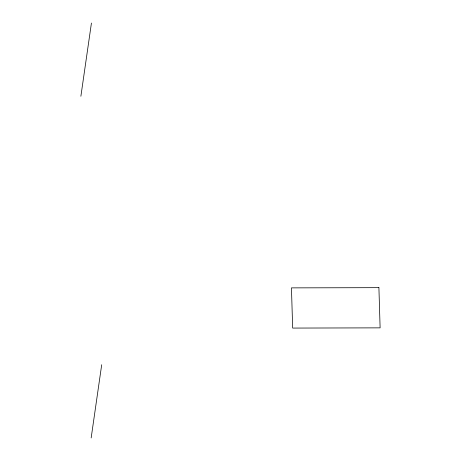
<?xml version="1.0" encoding="UTF-8"?>
<svg xmlns="http://www.w3.org/2000/svg" width="461" height="461" viewBox="0 0 461 461"><rect width="100%" height="100%" fill="white"/><g stroke="black" fill="none" stroke-linecap="round" stroke-linejoin="round"><path stroke-width="0.69" d="M80.882 96.263L91.434 23.05M91.157 437.95L101.702 364.737M378.907 287.658L291.456 287.877L292.666 328.076L380.118 327.857L378.907 287.658"/></g></svg>
